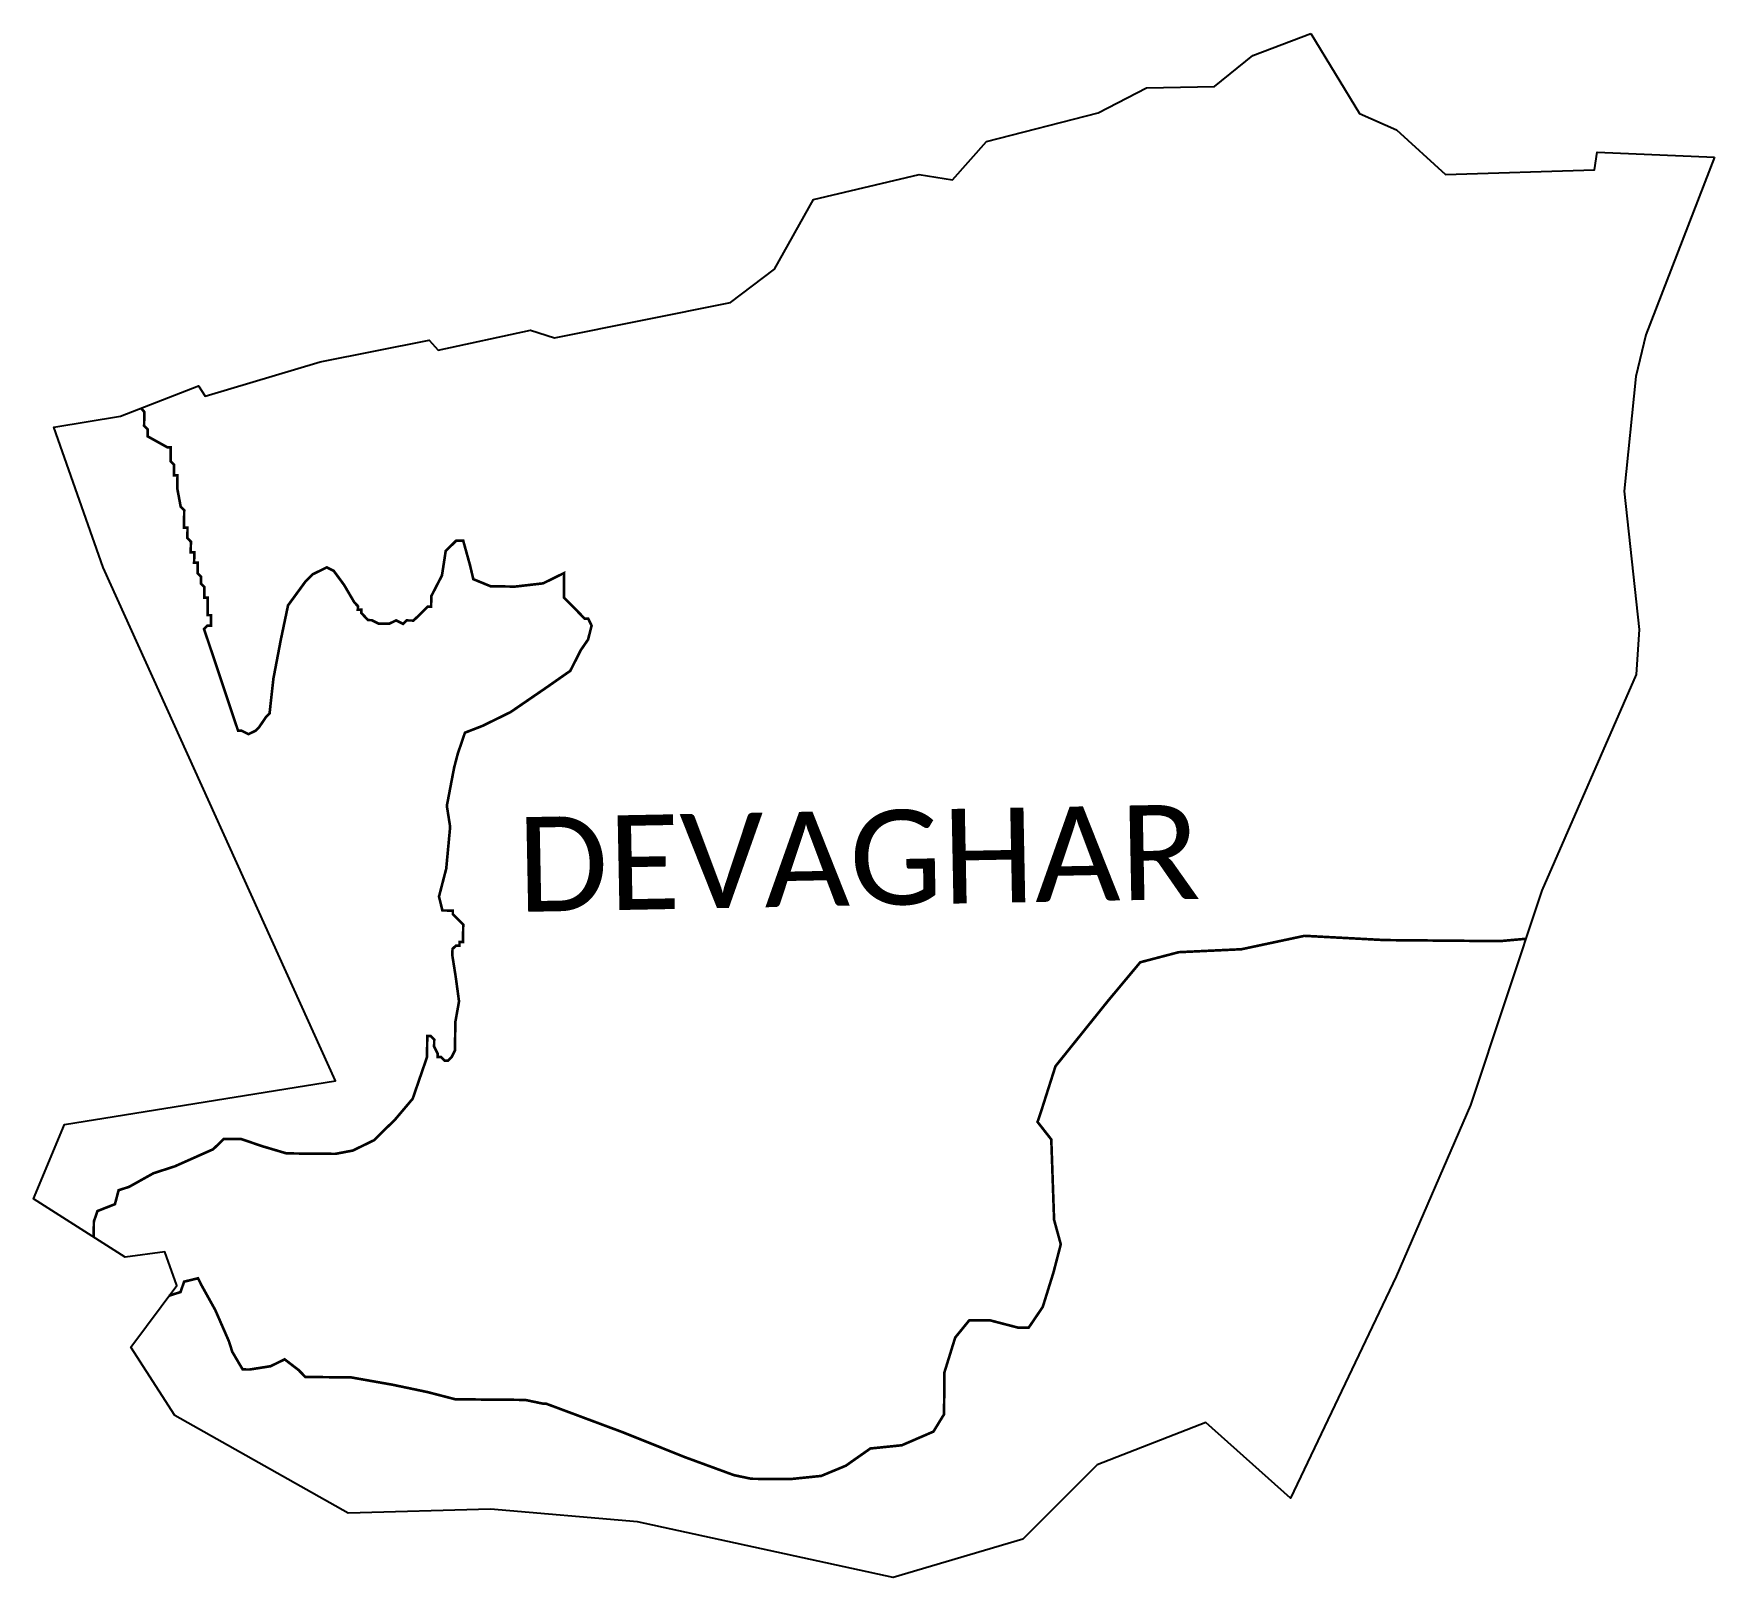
# Model space of a CAD drawing. Header units: metres. Extents: x 290123 to 292052, y 1989992 to 1991765.
import ezdxf

# ---------------------------------------------------------------- set-up
doc = ezdxf.new("R2010")
doc.units = ezdxf.units.M
for name, color, linetype in [('HAZARDS LINE', 1, 'Continuous'), ('village', 3, 'Continuous'), ('VILLAGE BOUNDRY', 10, 'Continuous'), ('VILLAGE NAME', 250, 'Continuous')]:
    doc.layers.add(name, color=color, linetype=linetype)
doc.styles.get("Standard").update_dxf_attribs({"font": 'simplex.shx'})

msp = doc.modelspace()

# ---------------------------------------------------------------- linework, layer by layer
at = {"layer": 'HAZARDS LINE', "lineweight": 18}
for points in [[(290191.5, 1990383.3, 3.01, 3.01, 0), (290191.7, 1990401.2, 3.01, 3.01, 0), (290195.8, 1990413.2, 3.01, 3.01, 0), (290215.9, 1990421.1, 3.01, 3.01, 0), (290220.1, 1990437.1, 3.01, 3.01, 0), (290232.1, 1990441, 3.01, 3.01, 0), (290260.3, 1990456.7, 3.01, 3.01, 0), (290284.5, 1990464.5, 3.01, 3.01, 0), (290328.7, 1990484.2, 3.01, 3.01, 0), (290340.9, 1990496.1, 3.01, 3.01, 0), (290360.9, 1990495.9, 3.01, 3.01, 0), (290384.9, 1990487.7, 3.01, 3.01, 0), (290412.9, 1990479.4, 3.01, 3.01, 0), (290469, 1990478.9, 3.01, 3.01, 0), (290489, 1990482.7, 3.01, 3.01, 0), (290513.2, 1990494.5, 3.01, 3.01, 0), (290537.5, 1990518.3, 3.01, 3.01, 0), (290557.7, 1990542.2, 3.01, 3.01, 0), (290574.2, 1990590.2, 3.01, 3.01, 0), (290574.4, 1990614.2, 3.01, 3.01, 0), (290578.4, 1990614.2, 3.01, 3.01, 0), (290582.4, 1990610.1, 3.01, 3.01, 0), (290582.3, 1990602.1, 3.01, 3.01, 0), (290586.3, 1990594.1, 3.01, 3.01, 0), (290586.2, 1990590.1, 3.01, 3.01, 0), (290590.2, 1990590, 3.01, 3.01, 0), (290594.2, 1990586, 3.01, 3.01, 0), (290598.2, 1990585.9, 3.01, 3.01, 0), (290602.3, 1990589.9, 3.01, 3.01, 0), (290606.3, 1990597.9, 3.01, 3.01, 0), (290606.6, 1990630, 3.01, 3.01, 0), (290610.9, 1990654, 3.01, 3.01, 0), (290607.1, 1990682.1, 3.01, 3.01, 0), (290603.3, 1990706.2, 3.01, 3.01, 0), (290603.4, 1990714.2, 3.01, 3.01, 0), (290607.4, 1990718.1, 3.01, 3.01, 0), (290611.4, 1990718.1, 3.01, 3.01, 0), (290611.5, 1990722.1, 3.01, 3.01, 0), (290615.5, 1990722.1, 3.01, 3.01, 0), (290615.7, 1990742.1, 3.01, 3.01, 0), (290607.7, 1990750.2, 3.01, 3.01, 0), (290603.8, 1990754.3, 3.01, 3.01, 0), (290603.8, 1990758.3, 3.01, 3.01, 0), (290591.8, 1990758.4, 3.01, 3.01, 0), (290587.9, 1990774.4, 3.01, 3.01, 0), (290596.2, 1990806.4, 3.01, 3.01, 0), (290600.7, 1990854.5, 3.01, 3.01, 0), (290596.9, 1990878.6, 3.01, 3.01, 0), (290605.3, 1990922.6, 3.01, 3.01, 0), (290609.5, 1990938.6, 3.01, 3.01, 0), (290617.7, 1990962.6, 3.01, 3.01, 0), (290637.8, 1990970.4, 3.01, 3.01, 0), (290670, 1990986.2, 3.01, 3.01, 0), (290710.4, 1991013.9, 3.01, 3.01, 0), (290738.6, 1991033.6, 3.01, 3.01, 0), (290750.8, 1991057.6, 3.01, 3.01, 0), (290759, 1991069.5, 3.01, 3.01, 0), (290763.1, 1991085.5, 3.01, 3.01, 0), (290759.2, 1991093.6, 3.01, 3.01, 0), (290755.2, 1991093.6, 3.01, 3.01, 0), (290747.2, 1991101.7, 3.01, 3.01, 0), (290743.3, 1991105.8, 3.01, 3.01, 0), (290739.3, 1991109.8, 3.01, 3.01, 0), (290735.3, 1991113.8, 3.01, 3.01, 0), (290731.3, 1991117.9, 3.01, 3.01, 0), (290731.6, 1991146, 3.01, 3.01, 0), (290707.4, 1991134.1, 3.01, 3.01, 0), (290675.3, 1991130.4, 3.01, 3.01, 0), (290647.3, 1991130.7, 3.01, 3.01, 0), (290627.3, 1991138.9, 3.01, 3.01, 0), (290623.5, 1991155, 3.01, 3.01, 0), (290615.7, 1991183.1, 3.01, 3.01, 0), (290607.7, 1991183.2, 3.01, 3.01, 0), (290595.6, 1991171.2, 3.01, 3.01, 0), (290591.3, 1991143.2, 3.01, 3.01, 0), (290579, 1991119.3, 3.01, 3.01, 0), (290578.9, 1991107.3, 3.01, 3.01, 0), (290574.9, 1991107.3, 3.01, 3.01, 0), (290570.9, 1991103.3, 3.01, 3.01, 0), (290566.8, 1991099.4, 3.01, 3.01, 0), (290562.8, 1991095.4, 3.01, 3.01, 0), (290558.7, 1991091.4, 3.01, 3.01, 0), (290550.7, 1991091.5, 3.01, 3.01, 0), (290546.7, 1991087.5, 3.01, 3.01, 0), (290538.7, 1991091.6, 3.01, 3.01, 0), (290530.7, 1991087.7, 3.01, 3.01, 0), (290518.6, 1991087.8, 3.01, 3.01, 0), (290510.7, 1991091.8, 3.01, 3.01, 0), (290506.6, 1991091.9, 3.01, 3.01, 0), (290502.7, 1991095.9, 3.01, 3.01, 0), (290498.7, 1991100, 3.01, 3.01, 0), (290498.7, 1991104, 3.01, 3.01, 0), (290494.7, 1991104, 3.01, 3.01, 0), (290494.8, 1991108, 3.01, 3.01, 0), (290490.8, 1991112.1, 3.01, 3.01, 0), (290479, 1991132.2, 3.01, 3.01, 0), (290467.1, 1991148.4, 3.01, 3.01, 0), (290459.1, 1991152.5, 3.01, 3.01, 0), (290451.1, 1991148.5, 3.01, 3.01, 0), (290443, 1991144.6, 3.01, 3.01, 0), (290434.9, 1991136.6, 3.01, 3.01, 0), (290414.6, 1991108.8, 3.01, 3.01, 0), (290406.2, 1991068.8, 3.01, 3.01, 0), (290397.8, 1991024.7, 3.01, 3.01, 0), (290393.4, 1990984.7, 3.01, 3.01, 0), (290389.4, 1990980.7, 3.01, 3.01, 0), (290381.3, 1990968.8, 3.01, 3.01, 0), (290377.2, 1990964.8, 3.01, 3.01, 0), (290369.2, 1990960.9, 3.01, 3.01, 0), (290361.2, 1990964.9, 3.01, 3.01, 0), (290357.2, 1990965, 3.01, 3.01, 0), (290318.2, 1991081.6, 3.01, 3.01, 0), (290322.2, 1991085.6, 3.01, 3.01, 0), (290326.2, 1991085.5, 3.01, 3.01, 0), (290326.3, 1991097.5, 3.01, 3.01, 0), (290322.3, 1991097.6, 3.01, 3.01, 0), (290322.5, 1991117.6, 3.01, 3.01, 0), (290318.5, 1991117.7, 3.01, 3.01, 0), (290318.6, 1991129.7, 3.01, 3.01, 0), (290314.6, 1991133.7, 3.01, 3.01, 0), (290314.7, 1991141.7, 3.01, 3.01, 0), (290310.7, 1991145.8, 3.01, 3.01, 0), (290310.8, 1991157.8, 3.01, 3.01, 0), (290306.8, 1991157.9, 3.01, 3.01, 0), (290307, 1991169.9, 3.01, 3.01, 0), (290302.9, 1991169.9, 3.01, 3.01, 0), (290303.1, 1991181.9, 3.01, 3.01, 0), (290299.1, 1991186, 3.01, 3.01, 0), (290299.2, 1991198, 3.01, 3.01, 0), (290295.2, 1991198.1, 3.01, 3.01, 0), (290295.4, 1991218.1, 3.01, 3.01, 0), (290291.4, 1991222.1, 3.01, 3.01, 0), (290287.6, 1991242.2, 3.01, 3.01, 0), (290287.7, 1991258.3, 3.01, 3.01, 0), (290283.7, 1991258.3, 3.01, 3.01, 0), (290283.8, 1991270.3, 3.01, 3.01, 0), (290279.8, 1991274.4, 3.01, 3.01, 0), (290280, 1991290.4, 3.01, 3.01, 0), (290276, 1991290.4, 3.01, 3.01, 0), (290253.3, 1991303, 3.01, 3.01, 0), (290253.4, 1991311, 3.01, 3.01, 0), (290249.4, 1991315.1, 3.01, 3.01, 0), (290249.6, 1991331.1, 3.01, 3.01, 0), (290245.7, 1991335.2, 3.01, 3.01, 0), (290245.7, 1991335.2, 3.01, 3.01, 0)], [(291835.6, 1990725.9, 3.01, 3.01, 0), (291805.9, 1990723.2, 3.01, 3.01, 0), (291673.7, 1990724.4, 3.01, 3.01, 0), (291581.5, 1990729.3, 3.01, 3.01, 0), (291509.2, 1990713.9, 3.01, 3.01, 0), (291437.1, 1990710.5, 3.01, 3.01, 0), (291392.9, 1990698.9, 3.01, 3.01, 0), (291356.4, 1990655.2, 3.01, 3.01, 0), (291295.6, 1990579.5, 3.01, 3.01, 0), (291279.1, 1990527.6, 3.01, 3.01, 0), (291275, 1990515.6, 3.01, 3.01, 0), (291290.8, 1990495.4, 3.01, 3.01, 0), (291294, 1990403.2, 3.01, 3.01, 0), (291301.7, 1990375, 3.01, 3.01, 0), (291293.4, 1990343, 3.01, 3.01, 0), (291281, 1990303.1, 3.01, 3.01, 0), (291264.8, 1990279.2, 3.01, 3.01, 0), (291252.7, 1990279.3, 3.01, 3.01, 0), (291220.8, 1990287.6, 3.01, 3.01, 0), (291196.7, 1990287.8, 3.01, 3.01, 0), (291180.5, 1990267.9, 3.01, 3.01, 0), (291168.1, 1990227.9, 3.01, 3.01, 0), (291167.7, 1990179.8, 3.01, 3.01, 0), (291155.5, 1990159.9, 3.01, 3.01, 0), (291119.2, 1990144.2, 3.01, 3.01, 0), (291083.1, 1990140.5, 3.01, 3.01, 0), (291054.9, 1990120.7, 3.01, 3.01, 0), (291026.7, 1990109, 3.01, 3.01, 0), (290990.6, 1990105.3, 3.01, 3.01, 0), (290946.5, 1990105.7, 3.01, 3.01, 0), (290926.5, 1990109.9, 3.01, 3.01, 0), (290870.6, 1990130.4, 3.01, 3.01, 0), (290798.7, 1990159.2, 3.01, 3.01, 0), (290710.8, 1990192, 3.01, 3.01, 0), (290706.8, 1990192.1, 3.01, 3.01, 0), (290686.8, 1990196.3, 3.01, 3.01, 0), (290606.7, 1990197, 3.01, 3.01, 0), (290574.7, 1990205.3, 3.01, 3.01, 0), (290534.7, 1990213.7, 3.01, 3.01, 0), (290486.7, 1990222.2, 3.01, 3.01, 0), (290434.6, 1990222.6, 3.01, 3.01, 0), (290426.6, 1990230.7, 3.01, 3.01, 0), (290410.7, 1990242.9, 3.01, 3.01, 0), (290394.6, 1990235, 3.01, 3.01, 0), (290370.5, 1990231.2, 3.01, 3.01, 0), (290362.5, 1990231.3, 3.01, 3.01, 0), (290350.6, 1990251.5, 3.01, 3.01, 0), (290346.8, 1990263.5, 3.01, 3.01, 0), (290331, 1990299.7, 3.01, 3.01, 0), (290315.3, 1990327.9, 3.01, 3.01, 0), (290311.3, 1990336, 3.01, 3.01, 0), (290295.3, 1990332.1, 3.01, 3.01, 0), (290291.2, 1990320.2, 3.01, 3.01, 0), (290279.1, 1990316.3, 3.01, 3.01, 0), (290278.2, 1990316, 3.01, 3.01, 0)]]:
    msp.add_lwpolyline(points, format="xyseb", dxfattribs=at)
at = {"layer": 'village', "color": 3, "true_color": 0x00ff00}
for points in [[(291588.8, 1991765.5, 0), (291644.8, 1991673.9, 0), (291687.2, 1991655.1, 0), (291743.4, 1991603.5, 0), (291914.5, 1991609.1, 0), (291917.5, 1991629.4, 0), (292052, 1991623.5, 0)], [(292052, 1991623.5, 0), (291973.2, 1991419.6, 0), (291961.8, 1991371.8, 0), (291948.4, 1991240.1, 0), (291965.6, 1991081, 0), (291962.3, 1991029.3, 0), (291853.9, 1990781.2, 0), (291772.1, 1990534.9, 0), (291686.9, 1990337.9, 0), (291565.4, 1990083.5, 0), (291468.4, 1990170.4, 0), (291343.5, 1990121.6, 0), (291258.3, 1990036.4, 0), (291109.3, 1989992.5, 0), (290815.8, 1990056.3, 0), (290647.1, 1990070.8, 0), (290483.6, 1990066.2, 0), (290284.6, 1990178.4, 0), (290234.2, 1990256.8, 0), (290286.9, 1990327.8, 0), (290273, 1990366.3, 0), (290227.6, 1990360.3, 0), (290122.5, 1990427.3, 0), (290158.1, 1990512.7, 0), (290469.1, 1990562.9, 0), (290202.4, 1991152.5, 0), (290145.7, 1991313.5, 0), (290222.4, 1991326.2, 0), (290311.9, 1991360.9, 0), (290319.6, 1991349.2, 0), (290451.6, 1991388.4, 0), (290576.7, 1991413.4, 0), (290586.8, 1991402, 0), (290693.1, 1991424.9, 0), (290720.5, 1991416.1, 0), (290922.5, 1991456.7, 0), (290973.1, 1991495.1, 0), (291018, 1991575, 0), (291139.1, 1991603.8, 0), (291177.3, 1991597.6, 0), (291216.3, 1991641.6, 0), (291344.5, 1991674.6, 0), (291400.1, 1991703.4, 0), (291478, 1991704.9, 0), (291522.1, 1991740.4, 0)]]:
    msp.add_polyline3d(points, dxfattribs=at)
at = {"layer": 'VILLAGE BOUNDRY', "color": 3, "flags": 128}
msp.add_lwpolyline([(291522.1, 1991740.4), (291588.8, 1991765.5)], dxfattribs=at)

# ---------------------------------------------------------------- texts
at = {"layer": 'VILLAGE NAME', "insert": (290676.7, 1990865.4), "char_height": 108.748, "attachment_point": 1, "rotation": 1.1028}
msp.add_mtext_dynamic_manual_height_columns('{\\fCalibri|b0|i0|c0|p34;DEVAGHAR}', width=1571.314, gutter_width=543.7, heights=[0], dxfattribs=at)

doc.saveas('drawing.dxf')
